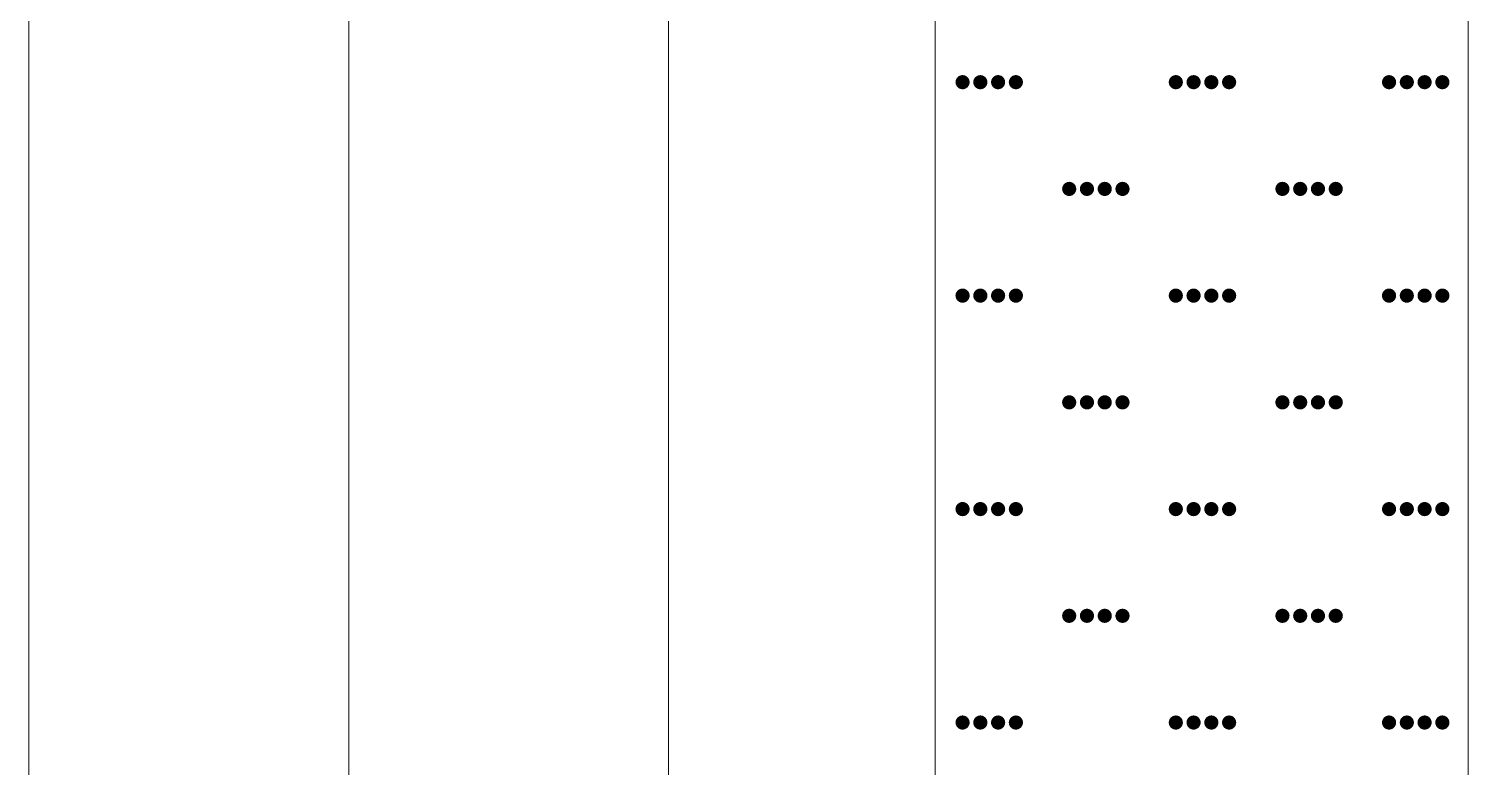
# Model space of a CAD drawing. Header units: inches. Extents: x -27 to 109, y -724 to 26.
# Drawn here: x 14.68 to 20.08, y -460.9 to -458.13 of the extents above; entities that cross this region are included whole.
import ezdxf

# ---------------------------------------------------------------- set-up
doc = ezdxf.new("R2010")
doc.units = ezdxf.units.IN
doc.header["$MEASUREMENT"] = 0
doc.layers.get('0').update_dxf_attribs({"lineweight": 0})

# ---------------------------------------------------------------- blocks, each defined once
blk = doc.blocks.new('lr_block_69')
at = {"true_color": 0x000000}
for points in [[(18.2105, -458.3376), (18.2114, -458.3307), (18.2105, -458.3238), (18.2078, -458.3174), (18.2035, -458.3119), (18.1981, -458.3076), (18.1917, -458.305), (18.1847, -458.304), (18.1778, -458.305), (18.1714, -458.3076), (18.1659, -458.3119), (18.1617, -458.3174), (18.159, -458.3238), (18.1581, -458.3307), (18.159, -458.3376), (18.1617, -458.344), (18.1659, -458.3495), (18.1714, -458.3538), (18.1778, -458.3564), (18.1847, -458.3574), (18.1917, -458.3564), (18.1981, -458.3538), (18.2035, -458.3495), (18.2078, -458.344)], [(18.2771, -458.3376), (18.2781, -458.3307), (18.2771, -458.3238), (18.2745, -458.3174), (18.2702, -458.3119), (18.2647, -458.3076), (18.2583, -458.305), (18.2514, -458.304), (18.2445, -458.305), (18.2381, -458.3076), (18.2326, -458.3119), (18.2283, -458.3174), (18.2257, -458.3238), (18.2247, -458.3307), (18.2257, -458.3376), (18.2283, -458.344), (18.2326, -458.3495), (18.2381, -458.3538), (18.2445, -458.3564), (18.2514, -458.3574), (18.2583, -458.3564), (18.2647, -458.3538), (18.2702, -458.3495), (18.2745, -458.344)], [(18.3438, -458.3376), (18.3447, -458.3307), (18.3438, -458.3238), (18.3411, -458.3174), (18.3369, -458.3119), (18.3314, -458.3076), (18.325, -458.305), (18.3181, -458.304), (18.3111, -458.305), (18.3047, -458.3076), (18.2993, -458.3119), (18.295, -458.3174), (18.2923, -458.3238), (18.2914, -458.3307), (18.2923, -458.3376), (18.295, -458.344), (18.2993, -458.3495), (18.3047, -458.3538), (18.3111, -458.3564), (18.3181, -458.3574), (18.325, -458.3564), (18.3314, -458.3538), (18.3369, -458.3495), (18.3411, -458.344)], [(18.4105, -458.3376), (18.4114, -458.3307), (18.4105, -458.3238), (18.4078, -458.3174), (18.4035, -458.3119), (18.3981, -458.3076), (18.3917, -458.305), (18.3847, -458.304), (18.3778, -458.305), (18.3714, -458.3076), (18.3659, -458.3119), (18.3617, -458.3174), (18.359, -458.3238), (18.3581, -458.3307), (18.359, -458.3376), (18.3617, -458.344), (18.3659, -458.3495), (18.3714, -458.3538), (18.3778, -458.3564), (18.3847, -458.3574), (18.3917, -458.3564), (18.3981, -458.3538), (18.4035, -458.3495), (18.4078, -458.344)], [(19.0105, -458.3376), (19.0114, -458.3307), (19.0105, -458.3238), (19.0078, -458.3174), (19.0035, -458.3119), (18.9981, -458.3076), (18.9917, -458.305), (18.9847, -458.304), (18.9778, -458.305), (18.9714, -458.3076), (18.9659, -458.3119), (18.9617, -458.3174), (18.959, -458.3238), (18.9581, -458.3307), (18.959, -458.3376), (18.9617, -458.344), (18.9659, -458.3495), (18.9714, -458.3538), (18.9778, -458.3564), (18.9847, -458.3574), (18.9917, -458.3564), (18.9981, -458.3538), (19.0035, -458.3495), (19.0078, -458.344)], [(19.0771, -458.3376), (19.0781, -458.3307), (19.0771, -458.3238), (19.0745, -458.3174), (19.0702, -458.3119), (19.0647, -458.3076), (19.0583, -458.305), (19.0514, -458.304), (19.0445, -458.305), (19.0381, -458.3076), (19.0326, -458.3119), (19.0283, -458.3174), (19.0257, -458.3238), (19.0247, -458.3307), (19.0257, -458.3376), (19.0283, -458.344), (19.0326, -458.3495), (19.0381, -458.3538), (19.0445, -458.3564), (19.0514, -458.3574), (19.0583, -458.3564), (19.0647, -458.3538), (19.0702, -458.3495), (19.0745, -458.344)], [(19.1438, -458.3376), (19.1447, -458.3307), (19.1438, -458.3238), (19.1411, -458.3174), (19.1369, -458.3119), (19.1314, -458.3076), (19.125, -458.305), (19.1181, -458.304), (19.1111, -458.305), (19.1047, -458.3076), (19.0993, -458.3119), (19.095, -458.3174), (19.0923, -458.3238), (19.0914, -458.3307), (19.0923, -458.3376), (19.095, -458.344), (19.0993, -458.3495), (19.1047, -458.3538), (19.1111, -458.3564), (19.1181, -458.3574), (19.125, -458.3564), (19.1314, -458.3538), (19.1369, -458.3495), (19.1411, -458.344)], [(19.2105, -458.3376), (19.2114, -458.3307), (19.2105, -458.3238), (19.2078, -458.3174), (19.2035, -458.3119), (19.1981, -458.3076), (19.1917, -458.305), (19.1847, -458.304), (19.1778, -458.305), (19.1714, -458.3076), (19.1659, -458.3119), (19.1617, -458.3174), (19.159, -458.3238), (19.1581, -458.3307), (19.159, -458.3376), (19.1617, -458.344), (19.1659, -458.3495), (19.1714, -458.3538), (19.1778, -458.3564), (19.1847, -458.3574), (19.1917, -458.3564), (19.1981, -458.3538), (19.2035, -458.3495), (19.2078, -458.344)], [(19.8105, -458.3376), (19.8114, -458.3307), (19.8105, -458.3238), (19.8078, -458.3174), (19.8035, -458.3119), (19.7981, -458.3076), (19.7917, -458.305), (19.7847, -458.304), (19.7778, -458.305), (19.7714, -458.3076), (19.7659, -458.3119), (19.7617, -458.3174), (19.759, -458.3238), (19.7581, -458.3307), (19.759, -458.3376), (19.7617, -458.344), (19.7659, -458.3495), (19.7714, -458.3538), (19.7778, -458.3564), (19.7847, -458.3574), (19.7917, -458.3564), (19.7981, -458.3538), (19.8035, -458.3495), (19.8078, -458.344)], [(19.8771, -458.3376), (19.8781, -458.3307), (19.8771, -458.3238), (19.8745, -458.3174), (19.8702, -458.3119), (19.8647, -458.3076), (19.8583, -458.305), (19.8514, -458.304), (19.8445, -458.305), (19.8381, -458.3076), (19.8326, -458.3119), (19.8283, -458.3174), (19.8257, -458.3238), (19.8247, -458.3307), (19.8257, -458.3376), (19.8283, -458.344), (19.8326, -458.3495), (19.8381, -458.3538), (19.8445, -458.3564), (19.8514, -458.3574), (19.8583, -458.3564), (19.8647, -458.3538), (19.8702, -458.3495), (19.8745, -458.344)], [(19.9438, -458.3376), (19.9447, -458.3307), (19.9438, -458.3238), (19.9411, -458.3174), (19.9369, -458.3119), (19.9314, -458.3076), (19.925, -458.305), (19.9181, -458.304), (19.9111, -458.305), (19.9047, -458.3076), (19.8993, -458.3119), (19.895, -458.3174), (19.8923, -458.3238), (19.8914, -458.3307), (19.8923, -458.3376), (19.895, -458.344), (19.8993, -458.3495), (19.9047, -458.3538), (19.9111, -458.3564), (19.9181, -458.3574), (19.925, -458.3564), (19.9314, -458.3538), (19.9369, -458.3495), (19.9411, -458.344)], [(20.0105, -458.3376), (20.0114, -458.3307), (20.0105, -458.3238), (20.0078, -458.3174), (20.0035, -458.3119), (19.9981, -458.3076), (19.9917, -458.305), (19.9847, -458.304), (19.9778, -458.305), (19.9714, -458.3076), (19.9659, -458.3119), (19.9617, -458.3174), (19.959, -458.3238), (19.9581, -458.3307), (19.959, -458.3376), (19.9617, -458.344), (19.9659, -458.3495), (19.9714, -458.3538), (19.9778, -458.3564), (19.9847, -458.3574), (19.9917, -458.3564), (19.9981, -458.3538), (20.0035, -458.3495), (20.0078, -458.344)], [(18.6105, -458.7376), (18.6114, -458.7307), (18.6105, -458.7238), (18.6078, -458.7174), (18.6035, -458.7119), (18.5981, -458.7076), (18.5917, -458.705), (18.5847, -458.704), (18.5778, -458.705), (18.5714, -458.7076), (18.5659, -458.7119), (18.5617, -458.7174), (18.559, -458.7238), (18.5581, -458.7307), (18.559, -458.7376), (18.5617, -458.744), (18.5659, -458.7495), (18.5714, -458.7538), (18.5778, -458.7564), (18.5847, -458.7574), (18.5917, -458.7564), (18.5981, -458.7538), (18.6035, -458.7495), (18.6078, -458.744)], [(18.6771, -458.7376), (18.6781, -458.7307), (18.6771, -458.7238), (18.6745, -458.7174), (18.6702, -458.7119), (18.6647, -458.7076), (18.6583, -458.705), (18.6514, -458.704), (18.6445, -458.705), (18.6381, -458.7076), (18.6326, -458.7119), (18.6283, -458.7174), (18.6257, -458.7238), (18.6247, -458.7307), (18.6257, -458.7376), (18.6283, -458.744), (18.6326, -458.7495), (18.6381, -458.7538), (18.6445, -458.7564), (18.6514, -458.7574), (18.6583, -458.7564), (18.6647, -458.7538), (18.6702, -458.7495), (18.6745, -458.744)], [(18.7438, -458.7376), (18.7447, -458.7307), (18.7438, -458.7238), (18.7411, -458.7174), (18.7369, -458.7119), (18.7314, -458.7076), (18.725, -458.705), (18.7181, -458.704), (18.7111, -458.705), (18.7047, -458.7076), (18.6993, -458.7119), (18.695, -458.7174), (18.6923, -458.7238), (18.6914, -458.7307), (18.6923, -458.7376), (18.695, -458.744), (18.6993, -458.7495), (18.7047, -458.7538), (18.7111, -458.7564), (18.7181, -458.7574), (18.725, -458.7564), (18.7314, -458.7538), (18.7369, -458.7495), (18.7411, -458.744)], [(18.8105, -458.7376), (18.8114, -458.7307), (18.8105, -458.7238), (18.8078, -458.7174), (18.8035, -458.7119), (18.7981, -458.7076), (18.7917, -458.705), (18.7847, -458.704), (18.7778, -458.705), (18.7714, -458.7076), (18.7659, -458.7119), (18.7617, -458.7174), (18.759, -458.7238), (18.7581, -458.7307), (18.759, -458.7376), (18.7617, -458.744), (18.7659, -458.7495), (18.7714, -458.7538), (18.7778, -458.7564), (18.7847, -458.7574), (18.7917, -458.7564), (18.7981, -458.7538), (18.8035, -458.7495), (18.8078, -458.744)], [(19.4105, -458.7376), (19.4114, -458.7307), (19.4105, -458.7238), (19.4078, -458.7174), (19.4035, -458.7119), (19.3981, -458.7076), (19.3917, -458.705), (19.3847, -458.704), (19.3778, -458.705), (19.3714, -458.7076), (19.3659, -458.7119), (19.3617, -458.7174), (19.359, -458.7238), (19.3581, -458.7307), (19.359, -458.7376), (19.3617, -458.744), (19.3659, -458.7495), (19.3714, -458.7538), (19.3778, -458.7564), (19.3847, -458.7574), (19.3917, -458.7564), (19.3981, -458.7538), (19.4035, -458.7495), (19.4078, -458.744)], [(19.4771, -458.7376), (19.4781, -458.7307), (19.4771, -458.7238), (19.4745, -458.7174), (19.4702, -458.7119), (19.4647, -458.7076), (19.4583, -458.705), (19.4514, -458.704), (19.4445, -458.705), (19.4381, -458.7076), (19.4326, -458.7119), (19.4283, -458.7174), (19.4257, -458.7238), (19.4247, -458.7307), (19.4257, -458.7376), (19.4283, -458.744), (19.4326, -458.7495), (19.4381, -458.7538), (19.4445, -458.7564), (19.4514, -458.7574), (19.4583, -458.7564), (19.4647, -458.7538), (19.4702, -458.7495), (19.4745, -458.744)], [(19.5438, -458.7376), (19.5447, -458.7307), (19.5438, -458.7238), (19.5411, -458.7174), (19.5369, -458.7119), (19.5314, -458.7076), (19.525, -458.705), (19.5181, -458.704), (19.5111, -458.705), (19.5047, -458.7076), (19.4993, -458.7119), (19.495, -458.7174), (19.4923, -458.7238), (19.4914, -458.7307), (19.4923, -458.7376), (19.495, -458.744), (19.4993, -458.7495), (19.5047, -458.7538), (19.5111, -458.7564), (19.5181, -458.7574), (19.525, -458.7564), (19.5314, -458.7538), (19.5369, -458.7495), (19.5411, -458.744)], [(19.6105, -458.7376), (19.6114, -458.7307), (19.6105, -458.7238), (19.6078, -458.7174), (19.6035, -458.7119), (19.5981, -458.7076), (19.5917, -458.705), (19.5847, -458.704), (19.5778, -458.705), (19.5714, -458.7076), (19.5659, -458.7119), (19.5617, -458.7174), (19.559, -458.7238), (19.5581, -458.7307), (19.559, -458.7376), (19.5617, -458.744), (19.5659, -458.7495), (19.5714, -458.7538), (19.5778, -458.7564), (19.5847, -458.7574), (19.5917, -458.7564), (19.5981, -458.7538), (19.6035, -458.7495), (19.6078, -458.744)], [(18.2105, -459.1376), (18.2114, -459.1307), (18.2105, -459.1238), (18.2078, -459.1174), (18.2035, -459.1119), (18.1981, -459.1076), (18.1917, -459.105), (18.1847, -459.104), (18.1778, -459.105), (18.1714, -459.1076), (18.1659, -459.1119), (18.1617, -459.1174), (18.159, -459.1238), (18.1581, -459.1307), (18.159, -459.1376), (18.1617, -459.144), (18.1659, -459.1495), (18.1714, -459.1538), (18.1778, -459.1564), (18.1847, -459.1574), (18.1917, -459.1564), (18.1981, -459.1538), (18.2035, -459.1495), (18.2078, -459.144)], [(18.2771, -459.1376), (18.2781, -459.1307), (18.2771, -459.1238), (18.2745, -459.1174), (18.2702, -459.1119), (18.2647, -459.1076), (18.2583, -459.105), (18.2514, -459.104), (18.2445, -459.105), (18.2381, -459.1076), (18.2326, -459.1119), (18.2283, -459.1174), (18.2257, -459.1238), (18.2247, -459.1307), (18.2257, -459.1376), (18.2283, -459.144), (18.2326, -459.1495), (18.2381, -459.1538), (18.2445, -459.1564), (18.2514, -459.1574), (18.2583, -459.1564), (18.2647, -459.1538), (18.2702, -459.1495), (18.2745, -459.144)], [(18.3438, -459.1376), (18.3447, -459.1307), (18.3438, -459.1238), (18.3411, -459.1174), (18.3369, -459.1119), (18.3314, -459.1076), (18.325, -459.105), (18.3181, -459.104), (18.3111, -459.105), (18.3047, -459.1076), (18.2993, -459.1119), (18.295, -459.1174), (18.2923, -459.1238), (18.2914, -459.1307), (18.2923, -459.1376), (18.295, -459.144), (18.2993, -459.1495), (18.3047, -459.1538), (18.3111, -459.1564), (18.3181, -459.1574), (18.325, -459.1564), (18.3314, -459.1538), (18.3369, -459.1495), (18.3411, -459.144)], [(18.4105, -459.1376), (18.4114, -459.1307), (18.4105, -459.1238), (18.4078, -459.1174), (18.4035, -459.1119), (18.3981, -459.1076), (18.3917, -459.105), (18.3847, -459.104), (18.3778, -459.105), (18.3714, -459.1076), (18.3659, -459.1119), (18.3617, -459.1174), (18.359, -459.1238), (18.3581, -459.1307), (18.359, -459.1376), (18.3617, -459.144), (18.3659, -459.1495), (18.3714, -459.1538), (18.3778, -459.1564), (18.3847, -459.1574), (18.3917, -459.1564), (18.3981, -459.1538), (18.4035, -459.1495), (18.4078, -459.144)], [(19.0105, -459.1376), (19.0114, -459.1307), (19.0105, -459.1238), (19.0078, -459.1174), (19.0035, -459.1119), (18.9981, -459.1076), (18.9917, -459.105), (18.9847, -459.104), (18.9778, -459.105), (18.9714, -459.1076), (18.9659, -459.1119), (18.9617, -459.1174), (18.959, -459.1238), (18.9581, -459.1307), (18.959, -459.1376), (18.9617, -459.144), (18.9659, -459.1495), (18.9714, -459.1538), (18.9778, -459.1564), (18.9847, -459.1574), (18.9917, -459.1564), (18.9981, -459.1538), (19.0035, -459.1495), (19.0078, -459.144)], [(19.0771, -459.1376), (19.0781, -459.1307), (19.0771, -459.1238), (19.0745, -459.1174), (19.0702, -459.1119), (19.0647, -459.1076), (19.0583, -459.105), (19.0514, -459.104), (19.0445, -459.105), (19.0381, -459.1076), (19.0326, -459.1119), (19.0283, -459.1174), (19.0257, -459.1238), (19.0247, -459.1307), (19.0257, -459.1376), (19.0283, -459.144), (19.0326, -459.1495), (19.0381, -459.1538), (19.0445, -459.1564), (19.0514, -459.1574), (19.0583, -459.1564), (19.0647, -459.1538), (19.0702, -459.1495), (19.0745, -459.144)], [(19.1438, -459.1376), (19.1447, -459.1307), (19.1438, -459.1238), (19.1411, -459.1174), (19.1369, -459.1119), (19.1314, -459.1076), (19.125, -459.105), (19.1181, -459.104), (19.1111, -459.105), (19.1047, -459.1076), (19.0993, -459.1119), (19.095, -459.1174), (19.0923, -459.1238), (19.0914, -459.1307), (19.0923, -459.1376), (19.095, -459.144), (19.0993, -459.1495), (19.1047, -459.1538), (19.1111, -459.1564), (19.1181, -459.1574), (19.125, -459.1564), (19.1314, -459.1538), (19.1369, -459.1495), (19.1411, -459.144)], [(19.2105, -459.1376), (19.2114, -459.1307), (19.2105, -459.1238), (19.2078, -459.1174), (19.2035, -459.1119), (19.1981, -459.1076), (19.1917, -459.105), (19.1847, -459.104), (19.1778, -459.105), (19.1714, -459.1076), (19.1659, -459.1119), (19.1617, -459.1174), (19.159, -459.1238), (19.1581, -459.1307), (19.159, -459.1376), (19.1617, -459.144), (19.1659, -459.1495), (19.1714, -459.1538), (19.1778, -459.1564), (19.1847, -459.1574), (19.1917, -459.1564), (19.1981, -459.1538), (19.2035, -459.1495), (19.2078, -459.144)], [(19.8105, -459.1376), (19.8114, -459.1307), (19.8105, -459.1238), (19.8078, -459.1174), (19.8035, -459.1119), (19.7981, -459.1076), (19.7917, -459.105), (19.7847, -459.104), (19.7778, -459.105), (19.7714, -459.1076), (19.7659, -459.1119), (19.7617, -459.1174), (19.759, -459.1238), (19.7581, -459.1307), (19.759, -459.1376), (19.7617, -459.144), (19.7659, -459.1495), (19.7714, -459.1538), (19.7778, -459.1564), (19.7847, -459.1574), (19.7917, -459.1564), (19.7981, -459.1538), (19.8035, -459.1495), (19.8078, -459.144)], [(19.8771, -459.1376), (19.8781, -459.1307), (19.8771, -459.1238), (19.8745, -459.1174), (19.8702, -459.1119), (19.8647, -459.1076), (19.8583, -459.105), (19.8514, -459.104), (19.8445, -459.105), (19.8381, -459.1076), (19.8326, -459.1119), (19.8283, -459.1174), (19.8257, -459.1238), (19.8247, -459.1307), (19.8257, -459.1376), (19.8283, -459.144), (19.8326, -459.1495), (19.8381, -459.1538), (19.8445, -459.1564), (19.8514, -459.1574), (19.8583, -459.1564), (19.8647, -459.1538), (19.8702, -459.1495), (19.8745, -459.144)], [(19.9438, -459.1376), (19.9447, -459.1307), (19.9438, -459.1238), (19.9411, -459.1174), (19.9369, -459.1119), (19.9314, -459.1076), (19.925, -459.105), (19.9181, -459.104), (19.9111, -459.105), (19.9047, -459.1076), (19.8993, -459.1119), (19.895, -459.1174), (19.8923, -459.1238), (19.8914, -459.1307), (19.8923, -459.1376), (19.895, -459.144), (19.8993, -459.1495), (19.9047, -459.1538), (19.9111, -459.1564), (19.9181, -459.1574), (19.925, -459.1564), (19.9314, -459.1538), (19.9369, -459.1495), (19.9411, -459.144)], [(20.0105, -459.1376), (20.0114, -459.1307), (20.0105, -459.1238), (20.0078, -459.1174), (20.0035, -459.1119), (19.9981, -459.1076), (19.9917, -459.105), (19.9847, -459.104), (19.9778, -459.105), (19.9714, -459.1076), (19.9659, -459.1119), (19.9617, -459.1174), (19.959, -459.1238), (19.9581, -459.1307), (19.959, -459.1376), (19.9617, -459.144), (19.9659, -459.1495), (19.9714, -459.1538), (19.9778, -459.1564), (19.9847, -459.1574), (19.9917, -459.1564), (19.9981, -459.1538), (20.0035, -459.1495), (20.0078, -459.144)], [(18.6105, -459.5376), (18.6114, -459.5307), (18.6105, -459.5238), (18.6078, -459.5174), (18.6035, -459.5119), (18.5981, -459.5076), (18.5917, -459.505), (18.5847, -459.504), (18.5778, -459.505), (18.5714, -459.5076), (18.5659, -459.5119), (18.5617, -459.5174), (18.559, -459.5238), (18.5581, -459.5307), (18.559, -459.5376), (18.5617, -459.544), (18.5659, -459.5495), (18.5714, -459.5538), (18.5778, -459.5564), (18.5847, -459.5574), (18.5917, -459.5564), (18.5981, -459.5538), (18.6035, -459.5495), (18.6078, -459.544)], [(18.6771, -459.5376), (18.6781, -459.5307), (18.6771, -459.5238), (18.6745, -459.5174), (18.6702, -459.5119), (18.6647, -459.5076), (18.6583, -459.505), (18.6514, -459.504), (18.6445, -459.505), (18.6381, -459.5076), (18.6326, -459.5119), (18.6283, -459.5174), (18.6257, -459.5238), (18.6247, -459.5307), (18.6257, -459.5376), (18.6283, -459.544), (18.6326, -459.5495), (18.6381, -459.5538), (18.6445, -459.5564), (18.6514, -459.5574), (18.6583, -459.5564), (18.6647, -459.5538), (18.6702, -459.5495), (18.6745, -459.544)], [(18.7438, -459.5376), (18.7447, -459.5307), (18.7438, -459.5238), (18.7411, -459.5174), (18.7369, -459.5119), (18.7314, -459.5076), (18.725, -459.505), (18.7181, -459.504), (18.7111, -459.505), (18.7047, -459.5076), (18.6993, -459.5119), (18.695, -459.5174), (18.6923, -459.5238), (18.6914, -459.5307), (18.6923, -459.5376), (18.695, -459.544), (18.6993, -459.5495), (18.7047, -459.5538), (18.7111, -459.5564), (18.7181, -459.5574), (18.725, -459.5564), (18.7314, -459.5538), (18.7369, -459.5495), (18.7411, -459.544)], [(18.8105, -459.5376), (18.8114, -459.5307), (18.8105, -459.5238), (18.8078, -459.5174), (18.8035, -459.5119), (18.7981, -459.5076), (18.7917, -459.505), (18.7847, -459.504), (18.7778, -459.505), (18.7714, -459.5076), (18.7659, -459.5119), (18.7617, -459.5174), (18.759, -459.5238), (18.7581, -459.5307), (18.759, -459.5376), (18.7617, -459.544), (18.7659, -459.5495), (18.7714, -459.5538), (18.7778, -459.5564), (18.7847, -459.5574), (18.7917, -459.5564), (18.7981, -459.5538), (18.8035, -459.5495), (18.8078, -459.544)], [(19.4105, -459.5376), (19.4114, -459.5307), (19.4105, -459.5238), (19.4078, -459.5174), (19.4035, -459.5119), (19.3981, -459.5076), (19.3917, -459.505), (19.3847, -459.504), (19.3778, -459.505), (19.3714, -459.5076), (19.3659, -459.5119), (19.3617, -459.5174), (19.359, -459.5238), (19.3581, -459.5307), (19.359, -459.5376), (19.3617, -459.544), (19.3659, -459.5495), (19.3714, -459.5538), (19.3778, -459.5564), (19.3847, -459.5574), (19.3917, -459.5564), (19.3981, -459.5538), (19.4035, -459.5495), (19.4078, -459.544)], [(19.4771, -459.5376), (19.4781, -459.5307), (19.4771, -459.5238), (19.4745, -459.5174), (19.4702, -459.5119), (19.4647, -459.5076), (19.4583, -459.505), (19.4514, -459.504), (19.4445, -459.505), (19.4381, -459.5076), (19.4326, -459.5119), (19.4283, -459.5174), (19.4257, -459.5238), (19.4247, -459.5307), (19.4257, -459.5376), (19.4283, -459.544), (19.4326, -459.5495), (19.4381, -459.5538), (19.4445, -459.5564), (19.4514, -459.5574), (19.4583, -459.5564), (19.4647, -459.5538), (19.4702, -459.5495), (19.4745, -459.544)], [(19.5438, -459.5376), (19.5447, -459.5307), (19.5438, -459.5238), (19.5411, -459.5174), (19.5369, -459.5119), (19.5314, -459.5076), (19.525, -459.505), (19.5181, -459.504), (19.5111, -459.505), (19.5047, -459.5076), (19.4993, -459.5119), (19.495, -459.5174), (19.4923, -459.5238), (19.4914, -459.5307), (19.4923, -459.5376), (19.495, -459.544), (19.4993, -459.5495), (19.5047, -459.5538), (19.5111, -459.5564), (19.5181, -459.5574), (19.525, -459.5564), (19.5314, -459.5538), (19.5369, -459.5495), (19.5411, -459.544)], [(19.6105, -459.5376), (19.6114, -459.5307), (19.6105, -459.5238), (19.6078, -459.5174), (19.6035, -459.5119), (19.5981, -459.5076), (19.5917, -459.505), (19.5847, -459.504), (19.5778, -459.505), (19.5714, -459.5076), (19.5659, -459.5119), (19.5617, -459.5174), (19.559, -459.5238), (19.5581, -459.5307), (19.559, -459.5376), (19.5617, -459.544), (19.5659, -459.5495), (19.5714, -459.5538), (19.5778, -459.5564), (19.5847, -459.5574), (19.5917, -459.5564), (19.5981, -459.5538), (19.6035, -459.5495), (19.6078, -459.544)], [(18.2105, -459.9376), (18.2114, -459.9307), (18.2105, -459.9238), (18.2078, -459.9174), (18.2035, -459.9119), (18.1981, -459.9076), (18.1917, -459.905), (18.1847, -459.904), (18.1778, -459.905), (18.1714, -459.9076), (18.1659, -459.9119), (18.1617, -459.9174), (18.159, -459.9238), (18.1581, -459.9307), (18.159, -459.9376), (18.1617, -459.944), (18.1659, -459.9495), (18.1714, -459.9538), (18.1778, -459.9564), (18.1847, -459.9574), (18.1917, -459.9564), (18.1981, -459.9538), (18.2035, -459.9495), (18.2078, -459.944)], [(18.2771, -459.9376), (18.2781, -459.9307), (18.2771, -459.9238), (18.2745, -459.9174), (18.2702, -459.9119), (18.2647, -459.9076), (18.2583, -459.905), (18.2514, -459.904), (18.2445, -459.905), (18.2381, -459.9076), (18.2326, -459.9119), (18.2283, -459.9174), (18.2257, -459.9238), (18.2247, -459.9307), (18.2257, -459.9376), (18.2283, -459.944), (18.2326, -459.9495), (18.2381, -459.9538), (18.2445, -459.9564), (18.2514, -459.9574), (18.2583, -459.9564), (18.2647, -459.9538), (18.2702, -459.9495), (18.2745, -459.944)], [(18.3438, -459.9376), (18.3447, -459.9307), (18.3438, -459.9238), (18.3411, -459.9174), (18.3369, -459.9119), (18.3314, -459.9076), (18.325, -459.905), (18.3181, -459.904), (18.3111, -459.905), (18.3047, -459.9076), (18.2993, -459.9119), (18.295, -459.9174), (18.2923, -459.9238), (18.2914, -459.9307), (18.2923, -459.9376), (18.295, -459.944), (18.2993, -459.9495), (18.3047, -459.9538), (18.3111, -459.9564), (18.3181, -459.9574), (18.325, -459.9564), (18.3314, -459.9538), (18.3369, -459.9495), (18.3411, -459.944)], [(18.4105, -459.9376), (18.4114, -459.9307), (18.4105, -459.9238), (18.4078, -459.9174), (18.4035, -459.9119), (18.3981, -459.9076), (18.3917, -459.905), (18.3847, -459.904), (18.3778, -459.905), (18.3714, -459.9076), (18.3659, -459.9119), (18.3617, -459.9174), (18.359, -459.9238), (18.3581, -459.9307), (18.359, -459.9376), (18.3617, -459.944), (18.3659, -459.9495), (18.3714, -459.9538), (18.3778, -459.9564), (18.3847, -459.9574), (18.3917, -459.9564), (18.3981, -459.9538), (18.4035, -459.9495), (18.4078, -459.944)], [(19.0105, -459.9376), (19.0114, -459.9307), (19.0105, -459.9238), (19.0078, -459.9174), (19.0035, -459.9119), (18.9981, -459.9076), (18.9917, -459.905), (18.9847, -459.904), (18.9778, -459.905), (18.9714, -459.9076), (18.9659, -459.9119), (18.9617, -459.9174), (18.959, -459.9238), (18.9581, -459.9307), (18.959, -459.9376), (18.9617, -459.944), (18.9659, -459.9495), (18.9714, -459.9538), (18.9778, -459.9564), (18.9847, -459.9574), (18.9917, -459.9564), (18.9981, -459.9538), (19.0035, -459.9495), (19.0078, -459.944)], [(19.0771, -459.9376), (19.0781, -459.9307), (19.0771, -459.9238), (19.0745, -459.9174), (19.0702, -459.9119), (19.0647, -459.9076), (19.0583, -459.905), (19.0514, -459.904), (19.0445, -459.905), (19.0381, -459.9076), (19.0326, -459.9119), (19.0283, -459.9174), (19.0257, -459.9238), (19.0247, -459.9307), (19.0257, -459.9376), (19.0283, -459.944), (19.0326, -459.9495), (19.0381, -459.9538), (19.0445, -459.9564), (19.0514, -459.9574), (19.0583, -459.9564), (19.0647, -459.9538), (19.0702, -459.9495), (19.0745, -459.944)], [(19.1438, -459.9376), (19.1447, -459.9307), (19.1438, -459.9238), (19.1411, -459.9174), (19.1369, -459.9119), (19.1314, -459.9076), (19.125, -459.905), (19.1181, -459.904), (19.1111, -459.905), (19.1047, -459.9076), (19.0993, -459.9119), (19.095, -459.9174), (19.0923, -459.9238), (19.0914, -459.9307), (19.0923, -459.9376), (19.095, -459.944), (19.0993, -459.9495), (19.1047, -459.9538), (19.1111, -459.9564), (19.1181, -459.9574), (19.125, -459.9564), (19.1314, -459.9538), (19.1369, -459.9495), (19.1411, -459.944)], [(19.2105, -459.9376), (19.2114, -459.9307), (19.2105, -459.9238), (19.2078, -459.9174), (19.2035, -459.9119), (19.1981, -459.9076), (19.1917, -459.905), (19.1847, -459.904), (19.1778, -459.905), (19.1714, -459.9076), (19.1659, -459.9119), (19.1617, -459.9174), (19.159, -459.9238), (19.1581, -459.9307), (19.159, -459.9376), (19.1617, -459.944), (19.1659, -459.9495), (19.1714, -459.9538), (19.1778, -459.9564), (19.1847, -459.9574), (19.1917, -459.9564), (19.1981, -459.9538), (19.2035, -459.9495), (19.2078, -459.944)], [(19.8105, -459.9376), (19.8114, -459.9307), (19.8105, -459.9238), (19.8078, -459.9174), (19.8035, -459.9119), (19.7981, -459.9076), (19.7917, -459.905), (19.7847, -459.904), (19.7778, -459.905), (19.7714, -459.9076), (19.7659, -459.9119), (19.7617, -459.9174), (19.759, -459.9238), (19.7581, -459.9307), (19.759, -459.9376), (19.7617, -459.944), (19.7659, -459.9495), (19.7714, -459.9538), (19.7778, -459.9564), (19.7847, -459.9574), (19.7917, -459.9564), (19.7981, -459.9538), (19.8035, -459.9495), (19.8078, -459.944)], [(19.8771, -459.9376), (19.8781, -459.9307), (19.8771, -459.9238), (19.8745, -459.9174), (19.8702, -459.9119), (19.8647, -459.9076), (19.8583, -459.905), (19.8514, -459.904), (19.8445, -459.905), (19.8381, -459.9076), (19.8326, -459.9119), (19.8283, -459.9174), (19.8257, -459.9238), (19.8247, -459.9307), (19.8257, -459.9376), (19.8283, -459.944), (19.8326, -459.9495), (19.8381, -459.9538), (19.8445, -459.9564), (19.8514, -459.9574), (19.8583, -459.9564), (19.8647, -459.9538), (19.8702, -459.9495), (19.8745, -459.944)], [(19.9438, -459.9376), (19.9447, -459.9307), (19.9438, -459.9238), (19.9411, -459.9174), (19.9369, -459.9119), (19.9314, -459.9076), (19.925, -459.905), (19.9181, -459.904), (19.9111, -459.905), (19.9047, -459.9076), (19.8993, -459.9119), (19.895, -459.9174), (19.8923, -459.9238), (19.8914, -459.9307), (19.8923, -459.9376), (19.895, -459.944), (19.8993, -459.9495), (19.9047, -459.9538), (19.9111, -459.9564), (19.9181, -459.9574), (19.925, -459.9564), (19.9314, -459.9538), (19.9369, -459.9495), (19.9411, -459.944)], [(20.0105, -459.9376), (20.0114, -459.9307), (20.0105, -459.9238), (20.0078, -459.9174), (20.0035, -459.9119), (19.9981, -459.9076), (19.9917, -459.905), (19.9847, -459.904), (19.9778, -459.905), (19.9714, -459.9076), (19.9659, -459.9119), (19.9617, -459.9174), (19.959, -459.9238), (19.9581, -459.9307), (19.959, -459.9376), (19.9617, -459.944), (19.9659, -459.9495), (19.9714, -459.9538), (19.9778, -459.9564), (19.9847, -459.9574), (19.9917, -459.9564), (19.9981, -459.9538), (20.0035, -459.9495), (20.0078, -459.944)], [(18.6105, -460.3376), (18.6114, -460.3307), (18.6105, -460.3238), (18.6078, -460.3174), (18.6035, -460.3119), (18.5981, -460.3076), (18.5917, -460.305), (18.5847, -460.304), (18.5778, -460.305), (18.5714, -460.3076), (18.5659, -460.3119), (18.5617, -460.3174), (18.559, -460.3238), (18.5581, -460.3307), (18.559, -460.3376), (18.5617, -460.344), (18.5659, -460.3495), (18.5714, -460.3538), (18.5778, -460.3564), (18.5847, -460.3574), (18.5917, -460.3564), (18.5981, -460.3538), (18.6035, -460.3495), (18.6078, -460.344)], [(18.6771, -460.3376), (18.6781, -460.3307), (18.6771, -460.3238), (18.6745, -460.3174), (18.6702, -460.3119), (18.6647, -460.3076), (18.6583, -460.305), (18.6514, -460.304), (18.6445, -460.305), (18.6381, -460.3076), (18.6326, -460.3119), (18.6283, -460.3174), (18.6257, -460.3238), (18.6247, -460.3307), (18.6257, -460.3376), (18.6283, -460.344), (18.6326, -460.3495), (18.6381, -460.3538), (18.6445, -460.3564), (18.6514, -460.3574), (18.6583, -460.3564), (18.6647, -460.3538), (18.6702, -460.3495), (18.6745, -460.344)], [(18.7438, -460.3376), (18.7447, -460.3307), (18.7438, -460.3238), (18.7411, -460.3174), (18.7369, -460.3119), (18.7314, -460.3076), (18.725, -460.305), (18.7181, -460.304), (18.7111, -460.305), (18.7047, -460.3076), (18.6993, -460.3119), (18.695, -460.3174), (18.6923, -460.3238), (18.6914, -460.3307), (18.6923, -460.3376), (18.695, -460.344), (18.6993, -460.3495), (18.7047, -460.3538), (18.7111, -460.3564), (18.7181, -460.3574), (18.725, -460.3564), (18.7314, -460.3538), (18.7369, -460.3495), (18.7411, -460.344)], [(18.8105, -460.3376), (18.8114, -460.3307), (18.8105, -460.3238), (18.8078, -460.3174), (18.8035, -460.3119), (18.7981, -460.3076), (18.7917, -460.305), (18.7847, -460.304), (18.7778, -460.305), (18.7714, -460.3076), (18.7659, -460.3119), (18.7617, -460.3174), (18.759, -460.3238), (18.7581, -460.3307), (18.759, -460.3376), (18.7617, -460.344), (18.7659, -460.3495), (18.7714, -460.3538), (18.7778, -460.3564), (18.7847, -460.3574), (18.7917, -460.3564), (18.7981, -460.3538), (18.8035, -460.3495), (18.8078, -460.344)], [(19.4105, -460.3376), (19.4114, -460.3307), (19.4105, -460.3238), (19.4078, -460.3174), (19.4035, -460.3119), (19.3981, -460.3076), (19.3917, -460.305), (19.3847, -460.304), (19.3778, -460.305), (19.3714, -460.3076), (19.3659, -460.3119), (19.3617, -460.3174), (19.359, -460.3238), (19.3581, -460.3307), (19.359, -460.3376), (19.3617, -460.344), (19.3659, -460.3495), (19.3714, -460.3538), (19.3778, -460.3564), (19.3847, -460.3574), (19.3917, -460.3564), (19.3981, -460.3538), (19.4035, -460.3495), (19.4078, -460.344)], [(19.4771, -460.3376), (19.4781, -460.3307), (19.4771, -460.3238), (19.4745, -460.3174), (19.4702, -460.3119), (19.4647, -460.3076), (19.4583, -460.305), (19.4514, -460.304), (19.4445, -460.305), (19.4381, -460.3076), (19.4326, -460.3119), (19.4283, -460.3174), (19.4257, -460.3238), (19.4247, -460.3307), (19.4257, -460.3376), (19.4283, -460.344), (19.4326, -460.3495), (19.4381, -460.3538), (19.4445, -460.3564), (19.4514, -460.3574), (19.4583, -460.3564), (19.4647, -460.3538), (19.4702, -460.3495), (19.4745, -460.344)], [(19.5438, -460.3376), (19.5447, -460.3307), (19.5438, -460.3238), (19.5411, -460.3174), (19.5369, -460.3119), (19.5314, -460.3076), (19.525, -460.305), (19.5181, -460.304), (19.5111, -460.305), (19.5047, -460.3076), (19.4993, -460.3119), (19.495, -460.3174), (19.4923, -460.3238), (19.4914, -460.3307), (19.4923, -460.3376), (19.495, -460.344), (19.4993, -460.3495), (19.5047, -460.3538), (19.5111, -460.3564), (19.5181, -460.3574), (19.525, -460.3564), (19.5314, -460.3538), (19.5369, -460.3495), (19.5411, -460.344)], [(19.6105, -460.3376), (19.6114, -460.3307), (19.6105, -460.3238), (19.6078, -460.3174), (19.6035, -460.3119), (19.5981, -460.3076), (19.5917, -460.305), (19.5847, -460.304), (19.5778, -460.305), (19.5714, -460.3076), (19.5659, -460.3119), (19.5617, -460.3174), (19.559, -460.3238), (19.5581, -460.3307), (19.559, -460.3376), (19.5617, -460.344), (19.5659, -460.3495), (19.5714, -460.3538), (19.5778, -460.3564), (19.5847, -460.3574), (19.5917, -460.3564), (19.5981, -460.3538), (19.6035, -460.3495), (19.6078, -460.344)], [(18.2105, -460.7376), (18.2114, -460.7307), (18.2105, -460.7238), (18.2078, -460.7174), (18.2035, -460.7119), (18.1981, -460.7076), (18.1917, -460.705), (18.1847, -460.704), (18.1778, -460.705), (18.1714, -460.7076), (18.1659, -460.7119), (18.1617, -460.7174), (18.159, -460.7238), (18.1581, -460.7307), (18.159, -460.7376), (18.1617, -460.744), (18.1659, -460.7495), (18.1714, -460.7538), (18.1778, -460.7564), (18.1847, -460.7574), (18.1917, -460.7564), (18.1981, -460.7538), (18.2035, -460.7495), (18.2078, -460.744)], [(18.2771, -460.7376), (18.2781, -460.7307), (18.2771, -460.7238), (18.2745, -460.7174), (18.2702, -460.7119), (18.2647, -460.7076), (18.2583, -460.705), (18.2514, -460.704), (18.2445, -460.705), (18.2381, -460.7076), (18.2326, -460.7119), (18.2283, -460.7174), (18.2257, -460.7238), (18.2247, -460.7307), (18.2257, -460.7376), (18.2283, -460.744), (18.2326, -460.7495), (18.2381, -460.7538), (18.2445, -460.7564), (18.2514, -460.7574), (18.2583, -460.7564), (18.2647, -460.7538), (18.2702, -460.7495), (18.2745, -460.744)], [(18.3438, -460.7376), (18.3447, -460.7307), (18.3438, -460.7238), (18.3411, -460.7174), (18.3369, -460.7119), (18.3314, -460.7076), (18.325, -460.705), (18.3181, -460.704), (18.3111, -460.705), (18.3047, -460.7076), (18.2993, -460.7119), (18.295, -460.7174), (18.2923, -460.7238), (18.2914, -460.7307), (18.2923, -460.7376), (18.295, -460.744), (18.2993, -460.7495), (18.3047, -460.7538), (18.3111, -460.7564), (18.3181, -460.7574), (18.325, -460.7564), (18.3314, -460.7538), (18.3369, -460.7495), (18.3411, -460.744)], [(18.4105, -460.7376), (18.4114, -460.7307), (18.4105, -460.7238), (18.4078, -460.7174), (18.4035, -460.7119), (18.3981, -460.7076), (18.3917, -460.705), (18.3847, -460.704), (18.3778, -460.705), (18.3714, -460.7076), (18.3659, -460.7119), (18.3617, -460.7174), (18.359, -460.7238), (18.3581, -460.7307), (18.359, -460.7376), (18.3617, -460.744), (18.3659, -460.7495), (18.3714, -460.7538), (18.3778, -460.7564), (18.3847, -460.7574), (18.3917, -460.7564), (18.3981, -460.7538), (18.4035, -460.7495), (18.4078, -460.744)], [(19.0105, -460.7376), (19.0114, -460.7307), (19.0105, -460.7238), (19.0078, -460.7174), (19.0035, -460.7119), (18.9981, -460.7076), (18.9917, -460.705), (18.9847, -460.704), (18.9778, -460.705), (18.9714, -460.7076), (18.9659, -460.7119), (18.9617, -460.7174), (18.959, -460.7238), (18.9581, -460.7307), (18.959, -460.7376), (18.9617, -460.744), (18.9659, -460.7495), (18.9714, -460.7538), (18.9778, -460.7564), (18.9847, -460.7574), (18.9917, -460.7564), (18.9981, -460.7538), (19.0035, -460.7495), (19.0078, -460.744)], [(19.0771, -460.7376), (19.0781, -460.7307), (19.0771, -460.7238), (19.0745, -460.7174), (19.0702, -460.7119), (19.0647, -460.7076), (19.0583, -460.705), (19.0514, -460.704), (19.0445, -460.705), (19.0381, -460.7076), (19.0326, -460.7119), (19.0283, -460.7174), (19.0257, -460.7238), (19.0247, -460.7307), (19.0257, -460.7376), (19.0283, -460.744), (19.0326, -460.7495), (19.0381, -460.7538), (19.0445, -460.7564), (19.0514, -460.7574), (19.0583, -460.7564), (19.0647, -460.7538), (19.0702, -460.7495), (19.0745, -460.744)], [(19.1438, -460.7376), (19.1447, -460.7307), (19.1438, -460.7238), (19.1411, -460.7174), (19.1369, -460.7119), (19.1314, -460.7076), (19.125, -460.705), (19.1181, -460.704), (19.1111, -460.705), (19.1047, -460.7076), (19.0993, -460.7119), (19.095, -460.7174), (19.0923, -460.7238), (19.0914, -460.7307), (19.0923, -460.7376), (19.095, -460.744), (19.0993, -460.7495), (19.1047, -460.7538), (19.1111, -460.7564), (19.1181, -460.7574), (19.125, -460.7564), (19.1314, -460.7538), (19.1369, -460.7495), (19.1411, -460.744)], [(19.2105, -460.7376), (19.2114, -460.7307), (19.2105, -460.7238), (19.2078, -460.7174), (19.2035, -460.7119), (19.1981, -460.7076), (19.1917, -460.705), (19.1847, -460.704), (19.1778, -460.705), (19.1714, -460.7076), (19.1659, -460.7119), (19.1617, -460.7174), (19.159, -460.7238), (19.1581, -460.7307), (19.159, -460.7376), (19.1617, -460.744), (19.1659, -460.7495), (19.1714, -460.7538), (19.1778, -460.7564), (19.1847, -460.7574), (19.1917, -460.7564), (19.1981, -460.7538), (19.2035, -460.7495), (19.2078, -460.744)], [(19.8105, -460.7376), (19.8114, -460.7307), (19.8105, -460.7238), (19.8078, -460.7174), (19.8035, -460.7119), (19.7981, -460.7076), (19.7917, -460.705), (19.7847, -460.704), (19.7778, -460.705), (19.7714, -460.7076), (19.7659, -460.7119), (19.7617, -460.7174), (19.759, -460.7238), (19.7581, -460.7307), (19.759, -460.7376), (19.7617, -460.744), (19.7659, -460.7495), (19.7714, -460.7538), (19.7778, -460.7564), (19.7847, -460.7574), (19.7917, -460.7564), (19.7981, -460.7538), (19.8035, -460.7495), (19.8078, -460.744)], [(19.8771, -460.7376), (19.8781, -460.7307), (19.8771, -460.7238), (19.8745, -460.7174), (19.8702, -460.7119), (19.8647, -460.7076), (19.8583, -460.705), (19.8514, -460.704), (19.8445, -460.705), (19.8381, -460.7076), (19.8326, -460.7119), (19.8283, -460.7174), (19.8257, -460.7238), (19.8247, -460.7307), (19.8257, -460.7376), (19.8283, -460.744), (19.8326, -460.7495), (19.8381, -460.7538), (19.8445, -460.7564), (19.8514, -460.7574), (19.8583, -460.7564), (19.8647, -460.7538), (19.8702, -460.7495), (19.8745, -460.744)], [(19.9438, -460.7376), (19.9447, -460.7307), (19.9438, -460.7238), (19.9411, -460.7174), (19.9369, -460.7119), (19.9314, -460.7076), (19.925, -460.705), (19.9181, -460.704), (19.9111, -460.705), (19.9047, -460.7076), (19.8993, -460.7119), (19.895, -460.7174), (19.8923, -460.7238), (19.8914, -460.7307), (19.8923, -460.7376), (19.895, -460.744), (19.8993, -460.7495), (19.9047, -460.7538), (19.9111, -460.7564), (19.9181, -460.7574), (19.925, -460.7564), (19.9314, -460.7538), (19.9369, -460.7495), (19.9411, -460.744)], [(20.0105, -460.7376), (20.0114, -460.7307), (20.0105, -460.7238), (20.0078, -460.7174), (20.0035, -460.7119), (19.9981, -460.7076), (19.9917, -460.705), (19.9847, -460.704), (19.9778, -460.705), (19.9714, -460.7076), (19.9659, -460.7119), (19.9617, -460.7174), (19.959, -460.7238), (19.9581, -460.7307), (19.959, -460.7376), (19.9617, -460.744), (19.9659, -460.7495), (19.9714, -460.7538), (19.9778, -460.7564), (19.9847, -460.7574), (19.9917, -460.7564), (19.9981, -460.7538), (20.0035, -460.7495), (20.0078, -460.744)]]:
    blk.add_hatch(color=18, dxfattribs=at).paths.add_polyline_path(points, flags=17)

msp = doc.modelspace()

# ---------------------------------------------------------------- linework, layer by layer
at = {"linetype": 'Continuous', "lineweight": 15}
for p, q in [((14.6817, 0.8962), (14.6817, -693.5538)), ((15.8817, 0.8962), (15.8817, -693.5538)), ((17.0817, 0.8962), (17.0817, -693.5538)), ((18.0817, -451.9638), (18.0817, -474.7038)), ((20.0817, -451.9638), (20.0817, -474.7038))]:
    msp.add_line(p, q, dxfattribs=at)

# ---------------------------------------------------------------- block references
at = {"color": 7}
msp.add_blockref('lr_block_69', (0, 0), dxfattribs=at)

doc.saveas('drawing.dxf')
